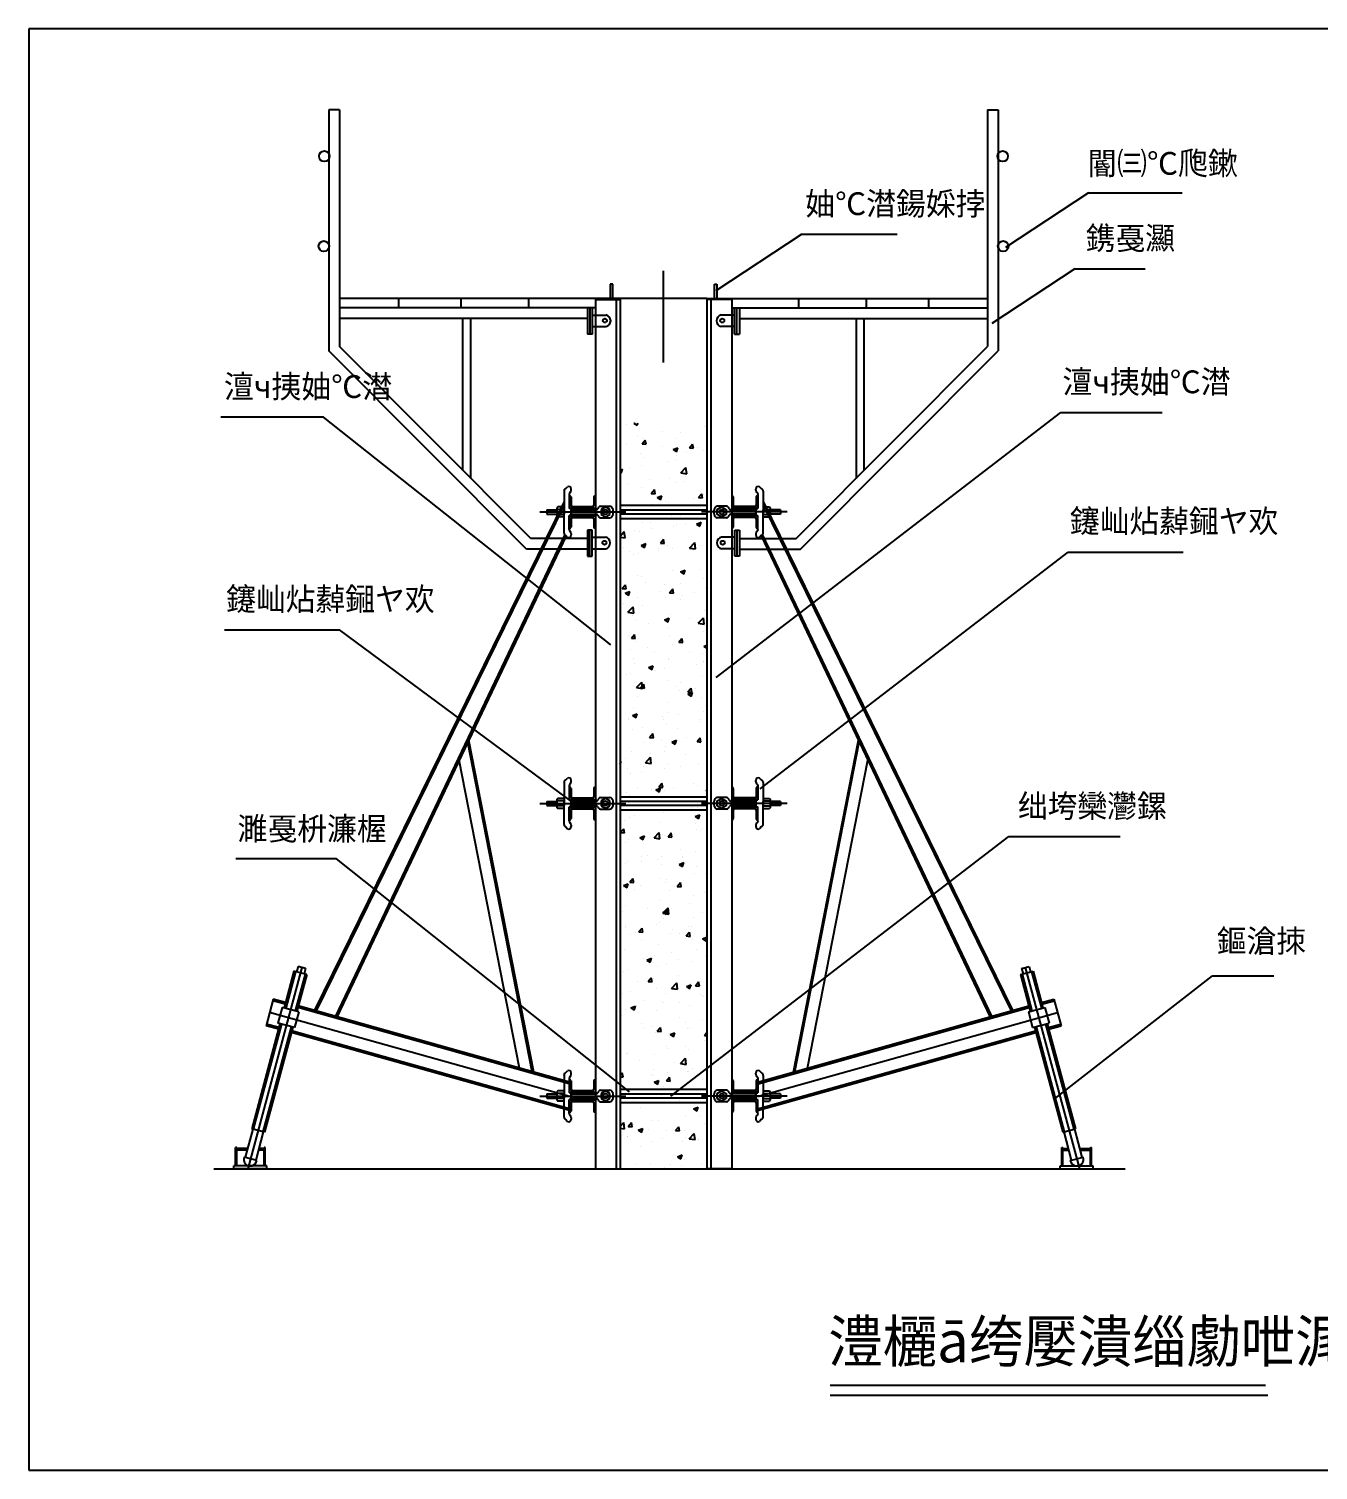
# Model space of a CAD drawing. Header units: metres. Extents: x 0 to 194, y 0 to 136.
# Drawn here: x 0 to 122.1, y 0 to 136.5 of the extents above; entities that cross this region are included whole.
import ezdxf

# ---------------------------------------------------------------- set-up
doc = ezdxf.new("R2010")
doc.units = ezdxf.units.M
doc.layers.add(' ', color=7, linetype='Continuous')

msp = doc.modelspace()

# ---------------------------------------------------------------- linework, layer by layer
at = {"layer": ' '}
for p, q in [((100.36, 120.96), (92.5, 115.78)), ((100.36, 120.96), (104.77, 120.96)), ((104.77, 120.96), (109.24, 120.96)), ((73.21, 117.05), (65.06, 111.68)), ((73.21, 117.05), (77.44, 117.05)), ((77.23, 117.05), (82.24, 117.05)), ((60.12, 104.91), (60.12, 113.58)), ((99.08, 113.78), (91.22, 108.6)), ((99.08, 113.78), (103.49, 113.78)), ((103.49, 113.78), (105.72, 113.78)), ((27.91, 99.73), (18.18, 99.73)), ((55.12, 78.15), (27.91, 99.73)), ((65.1, 75.06), (97.76, 100.18)), ((97.76, 100.18), (101.99, 100.18)), ((101.99, 100.18), (107.33, 100.18)), ((69.26, 64.51), (98.44, 86.95)), ((98.44, 86.95), (109.33, 86.95)), ((18.53, 79.57), (29.41, 79.57)), ((51.76, 63.08), (29.41, 79.57)), ((60.82, 35.41), (92.81, 60.01)), ((92.81, 60), (103.35, 60)), ((29.13, 57.89), (19.6, 57.89)), ((56.9, 35.84), (29.13, 57.89)), ((97.12, 35.15), (112.11, 46.81)), ((112.11, 46.81), (116.36, 46.81)), ((116.36, 46.81), (117.92, 46.81))]:
    msp.add_line(p, q, dxfattribs=at)
for p, q in [((193.05, 136.5), (0, 136.5)), ((0, 136.5), (0, 0)), ((28.43, 128.82), (28.43, 106)), ((29.42, 128.82), (28.43, 128.82)), ((29.42, 128.82), (29.42, 106.41)), ((90.81, 128.82), (90.81, 106.41)), ((90.81, 128.82), (91.8, 128.82)), ((91.8, 128.82), (91.8, 106)), ((55.3, 112.33), (55.06, 112.33)), ((55.06, 112.33), (55.06, 110.96)), ((55.3, 110.96), (55.3, 112.33)), ((64.94, 110.96), (64.94, 112.33)), ((64.94, 112.33), (65.17, 112.33)), ((65.17, 112.33), (65.17, 110.96)), ((56, 110.96), (29.42, 110.96)), ((35.02, 110.96), (35.02, 110.07)), ((40.92, 110.96), (40.92, 110.07)), ((47.34, 110.96), (47.34, 110.07)), ((53.67, 110.86), (53.67, 28.55)), ((53.67, 110.86), (56, 110.86)), ((55.63, 110.86), (55.63, 28.55)), ((64.23, 110.96), (56, 110.96)), ((56, 110.86), (56, 28.55)), ((64.23, 110.96), (90.81, 110.96)), ((64.23, 110.86), (64.23, 28.55)), ((66.57, 110.86), (64.23, 110.86)), ((64.6, 110.86), (64.6, 28.55)), ((66.57, 110.86), (66.57, 28.55)), ((72.89, 110.96), (72.89, 110.07)), ((79.31, 110.96), (79.31, 110.07)), ((85.21, 110.96), (85.21, 110.07)), ((53.67, 110.07), (29.42, 110.07)), ((52.93, 110.07), (52.93, 107.59)), ((53.4, 110.07), (52.93, 110.07)), ((53.18, 107.59), (53.18, 110.07)), ((53.4, 107.59), (53.4, 110.07)), ((53.4, 109.39), (54.66, 109.39)), ((66.84, 109.39), (65.58, 109.39)), ((66.57, 110.07), (90.81, 110.07)), ((66.84, 110.07), (67.3, 110.07)), ((66.84, 107.59), (66.84, 110.07)), ((67.05, 107.59), (67.05, 110.07)), ((67.3, 110.07), (67.3, 107.59)), ((52.93, 109.08), (29.42, 109.08)), ((41.12, 94.67), (41.12, 109.08)), ((41.86, 93.93), (41.86, 109.08)), ((53.4, 108.3), (54.66, 108.3)), ((66.84, 108.3), (65.58, 108.3)), ((67.3, 109.08), (90.81, 109.08)), ((78.38, 93.93), (78.38, 109.08)), ((79.12, 94.67), (79.12, 109.08)), ((53.4, 107.59), (52.93, 107.59)), ((66.84, 107.59), (67.3, 107.59)), ((47.13, 87.23), (28.43, 106)), ((47.54, 88.22), (29.42, 106.41)), ((72.69, 88.22), (90.81, 106.41)), ((73.1, 87.23), (91.8, 106)), ((56.63, 99.06), (56.63, 99.06)), ((57.31, 99.16), (57.34, 99.17)), ((57.31, 99.16), (57.62, 98.95)), ((57.62, 98.95), (57.7, 99.17)), ((60, 98.34), (60, 98.34)), ((61.77, 98.31), (61.77, 98.31)), ((63.95, 98.86), (63.95, 98.86)), ((56.07, 97.82), (56.07, 97.82)), ((56.65, 97.1), (56.65, 97.1)), ((57.64, 98.03), (57.64, 98.03)), ((58.08, 97.2), (58.38, 97.56)), ((58.08, 97.2), (58.46, 97.17)), ((58.13, 97.68), (58.13, 97.68)), ((58.14, 97.19), (58.14, 97.19)), ((58.46, 97.17), (58.38, 97.56)), ((59.98, 96.96), (59.98, 96.96)), ((61.39, 97.66), (61.39, 97.66)), ((62.57, 96.81), (62.87, 97.17)), ((62.94, 96.78), (62.87, 97.17)), ((57.96, 96.26), (57.96, 96.26)), ((58.36, 95.88), (58.36, 95.88)), ((61.04, 96.65), (61.48, 96.81)), ((61.04, 96.65), (61.35, 96.44)), ((61.3, 96.12), (61.3, 96.12)), ((61.31, 95.58), (61.31, 95.58)), ((61.35, 96.44), (61.48, 96.81)), ((62.31, 96.4), (62.31, 96.4)), ((62.57, 96.81), (62.94, 96.78)), ((63.32, 96.82), (63.32, 96.82)), ((63.87, 96.6), (63.87, 96.6)), ((64.16, 96.12), (64.16, 96.12)), ((56, 94.71), (56.23, 94.8)), ((56, 94.49), (56.1, 94.42)), ((56.1, 94.42), (56.23, 94.8)), ((56.87, 94.87), (56.87, 94.87)), ((58.06, 95.11), (58.06, 95.11)), ((60.51, 95.5), (60.51, 95.5)), ((61.75, 94.46), (62.24, 94.96)), ((61.75, 94.46), (62.31, 94.37)), ((62.31, 94.37), (62.24, 94.96)), ((50.83, 92.93), (51.03, 93.14)), ((51.38, 92.8), (51.38, 92.91)), ((56.71, 93.41), (56.71, 93.41)), ((57.99, 93.03), (57.99, 93.03)), ((58.74, 93.78), (58.74, 93.78)), ((58.95, 92.5), (59.25, 92.86)), ((59.32, 92.47), (59.25, 92.86)), ((60.66, 93.93), (60.66, 93.93)), ((61.23, 93.5), (61.23, 93.5)), ((62.07, 93.64), (62.07, 93.64)), ((62.23, 94.14), (62.23, 94.14)), ((68.85, 92.8), (68.85, 92.91)), ((69.4, 92.93), (69.2, 93.14)), ((50.69, 91.73), (27.05, 43.55)), ((50.69, 92.71), (50.69, 90.55)), ((51.17, 92.4), (51.17, 91.07)), ((51.21, 92.29), (51.23, 92.29)), ((51.21, 92.29), (51.21, 91.11)), ((51.36, 92.17), (51.36, 91.39)), ((53.52, 92.17), (53.52, 91.39)), ((53.64, 92.29), (53.67, 92.29)), ((58.95, 92.5), (59.32, 92.47)), ((59.02, 91.47), (59.02, 91.47)), ((59.52, 92.11), (59.96, 92.28)), ((59.52, 92.11), (59.83, 91.9)), ((59.83, 91.9), (59.96, 92.28)), ((60.26, 91.77), (60.26, 91.77)), ((60.58, 91.67), (60.58, 91.67)), ((62.95, 91.98), (62.95, 91.98)), ((63.43, 92.11), (63.73, 92.47)), ((63.43, 92.11), (63.81, 92.08)), ((63.81, 92.08), (63.73, 92.47)), ((63.9, 92.39), (63.9, 92.39)), ((66.59, 92.29), (66.57, 92.29)), ((66.72, 92.17), (66.72, 91.39)), ((68.88, 92.17), (68.88, 91.39)), ((69.03, 92.29), (69, 92.29)), ((69.03, 92.29), (69.03, 91.11)), ((69.06, 92.4), (69.06, 91.07)), ((69.55, 92.71), (69.55, 90.55)), ((69.55, 91.73), (93.18, 43.55)), ((50.69, 91.39), (27.21, 43.51)), ((48.39, 90.75), (56.53, 90.75)), ((49.05, 90.94), (49.05, 90.55)), ((49.05, 90.94), (50.01, 90.94)), ((49.05, 90.55), (50.01, 90.55)), ((50.1, 91.22), (50.02, 91.15)), ((50.02, 91.15), (50.02, 90.34)), ((50.69, 90.98), (50.02, 90.98)), ((50.69, 90.51), (50.02, 90.51)), ((50.02, 90.34), (50.1, 90.27)), ((50.61, 91.22), (50.1, 91.22)), ((50.61, 90.27), (50.1, 90.27)), ((50.61, 91.22), (50.69, 91.15)), ((50.69, 90.34), (50.61, 90.27)), ((50.69, 88.78), (50.69, 90.94)), ((51.38, 91.07), (51.17, 91.07)), ((51.38, 90.42), (51.17, 90.42)), ((51.17, 89.09), (51.17, 90.42)), ((51.17, 89.09), (51.17, 90.13)), ((51.21, 91.11), (53.67, 91.11)), ((51.21, 90.38), (53.67, 90.38)), ((51.21, 90.38), (51.21, 89.2)), ((51.36, 90.11), (51.36, 89.32)), ((51.37, 90.94), (53.68, 90.94)), ((51.37, 90.55), (53.68, 90.55)), ((51.38, 91.07), (51.38, 90.42)), ((51.38, 90.53), (51.38, 90.94)), ((51.48, 91.26), (53.4, 91.26)), ((51.48, 90.23), (53.4, 90.23)), ((53.52, 90.11), (53.52, 89.32)), ((54.16, 91.29), (55.03, 91.29)), ((54.16, 90.2), (55.03, 90.2)), ((54.61, 91.22), (54.2, 90.98)), ((54.2, 90.98), (54.2, 90.51)), ((54.2, 90.51), (54.61, 90.27)), ((55.02, 90.98), (54.61, 91.22)), ((54.61, 90.27), (55.02, 90.51)), ((55.02, 90.51), (55.02, 90.98)), ((56, 90.95), (64.23, 90.95)), ((56, 90.57), (64.23, 90.57)), ((56.01, 91.38), (64.23, 91.38)), ((56.01, 91.38), (56.01, 90.13)), ((56.01, 91.38), (56.01, 90.13)), ((56.01, 90.13), (64.23, 90.13)), ((56.61, 91.14), (56.61, 91.14)), ((57.52, 90.59), (57.52, 90.59)), ((57.91, 90.95), (57.91, 90.95)), ((60.86, 90.45), (60.86, 90.45)), ((61.16, 91.42), (61.16, 91.42)), ((61.75, 90.4), (61.75, 90.4)), ((71.84, 90.75), (63.7, 90.75)), ((64.19, 90.31), (64.19, 90.31)), ((64.23, 91.38), (64.23, 90.13)), ((66.07, 91.29), (65.21, 91.29)), ((65.21, 90.98), (65.62, 91.22)), ((65.21, 90.51), (65.21, 90.98)), ((65.62, 90.27), (65.21, 90.51)), ((66.07, 90.2), (65.21, 90.2)), ((65.62, 91.22), (66.04, 90.98)), ((66.04, 90.51), (65.62, 90.27)), ((66.04, 90.98), (66.04, 90.51)), ((68.87, 90.94), (66.56, 90.94)), ((68.87, 90.55), (66.56, 90.55)), ((69.03, 91.11), (66.57, 91.11)), ((69.03, 90.38), (66.57, 90.38)), ((66.72, 90.11), (66.72, 89.32)), ((68.76, 91.26), (66.84, 91.26)), ((68.76, 90.23), (66.84, 90.23)), ((68.85, 91.07), (68.85, 90.42)), ((68.85, 91.07), (69.06, 91.07)), ((68.85, 90.53), (68.85, 90.94)), ((68.85, 90.42), (69.06, 90.42)), ((68.88, 90.11), (68.88, 89.32)), ((69.03, 90.38), (69.03, 89.2)), ((69.06, 89.09), (69.06, 90.42)), ((69.06, 89.09), (69.06, 90.13)), ((69.55, 91.39), (93.03, 43.51)), ((69.62, 91.22), (69.55, 91.15)), ((69.55, 90.98), (70.21, 90.98)), ((69.55, 88.78), (69.55, 90.94)), ((69.55, 90.51), (70.21, 90.51)), ((69.55, 90.34), (69.62, 90.27)), ((69.62, 91.22), (70.14, 91.22)), ((69.62, 90.27), (70.14, 90.27)), ((70.14, 91.22), (70.21, 91.15)), ((70.21, 90.34), (70.14, 90.27)), ((70.21, 91.15), (70.21, 90.34)), ((71.18, 90.94), (70.23, 90.94)), ((71.18, 90.55), (70.23, 90.55)), ((71.18, 90.94), (71.18, 90.55)), ((51.21, 89.2), (51.23, 89.2)), ((52.93, 89.03), (52.93, 86.55)), ((53.36, 89.03), (52.93, 89.03)), ((53.14, 86.55), (53.14, 89.03)), ((53.36, 86.55), (53.36, 89.03)), ((53.64, 89.2), (53.67, 89.2)), ((56, 88.46), (56.4, 88.88)), ((56.47, 88.28), (56.4, 88.88)), ((57.37, 89), (57.37, 89)), ((57.83, 88.87), (57.83, 88.87)), ((58.11, 89.77), (58.11, 89.77)), ((58.84, 89.75), (58.84, 89.75)), ((58.94, 89.21), (58.94, 89.21)), ((61.08, 89.34), (61.08, 89.34)), ((61.31, 89.52), (61.31, 89.52)), ((62.18, 89.61), (62.18, 89.61)), ((63.25, 89.6), (63.69, 89.77)), ((63.25, 89.6), (63.56, 89.39)), ((63.56, 89.39), (63.69, 89.77)), ((66.59, 89.2), (66.57, 89.2)), ((66.88, 86.55), (66.88, 89.03)), ((66.88, 89.03), (67.3, 89.03)), ((67.09, 86.55), (67.09, 89.03)), ((67.3, 89.03), (67.3, 86.55)), ((69.03, 89.2), (69, 89.2)), ((50.77, 88.6), (29.03, 42.94)), ((50.88, 88.5), (29.18, 42.89)), ((52.93, 88.22), (47.54, 88.22)), ((50.83, 88.56), (51.03, 88.34)), ((51.38, 88.69), (51.38, 88.57)), ((51.38, 88.69), (51.38, 88.57)), ((53.36, 88.35), (54.62, 88.35)), ((56, 88.35), (56.47, 88.28)), ((56.28, 87.41), (56.28, 87.41)), ((58, 87.58), (58.44, 87.75)), ((58, 87.58), (58.31, 87.37)), ((58.31, 87.37), (58.44, 87.75)), ((59.82, 87.8), (60.12, 88.16)), ((59.82, 87.8), (60.19, 87.77)), ((60.19, 87.77), (60.12, 88.16)), ((60.49, 87.58), (60.49, 87.58)), ((62.58, 87.33), (63.07, 87.84)), ((63.14, 87.25), (63.07, 87.84)), ((63.61, 87.57), (63.61, 87.57)), ((64.14, 88.21), (64.14, 88.21)), ((64.21, 87.7), (64.21, 87.7)), ((66.88, 88.35), (65.62, 88.35)), ((67.3, 88.22), (72.69, 88.22)), ((68.85, 88.69), (68.85, 88.57)), ((69.4, 88.56), (69.2, 88.34)), ((69.35, 88.5), (91.05, 42.89)), ((69.47, 88.6), (91.2, 42.94)), ((52.93, 87.23), (47.13, 87.23)), ((52.93, 86.55), (53.36, 86.55)), ((53.36, 87.26), (54.62, 87.26)), ((56.85, 86.96), (56.85, 86.96)), ((57.29, 86.74), (57.29, 86.74)), ((57.76, 86.79), (57.76, 86.79)), ((59.61, 87.27), (59.61, 87.27)), ((59.66, 87.05), (59.66, 87.05)), ((61.01, 87.26), (61.01, 87.26)), ((62.58, 87.33), (63.14, 87.25)), ((62.95, 87.13), (62.95, 87.13)), ((66.88, 87.26), (65.62, 87.26)), ((67.3, 86.55), (66.88, 86.55)), ((67.3, 87.23), (73.1, 87.23)), ((57.68, 84.71), (57.68, 84.71)), ((60.93, 85.18), (60.93, 85.18)), ((61.73, 85.07), (62.17, 85.23)), ((61.73, 85.07), (62.04, 84.86)), ((61.96, 85.11), (61.96, 85.11)), ((62.04, 84.86), (62.17, 85.23)), ((63.53, 85.31), (63.53, 85.31)), ((64.14, 85.62), (64.14, 85.62)), ((56.2, 83.49), (56.5, 83.85)), ((56.2, 83.49), (56.57, 83.46)), ((56.38, 83.38), (56.38, 83.38)), ((56.57, 83.46), (56.5, 83.85)), ((58.02, 84.59), (58.02, 84.59)), ((58.4, 84.08), (58.4, 84.08)), ((60.24, 83.85), (60.24, 83.85)), ((60.68, 83.1), (60.99, 83.46)), ((61.06, 83.07), (60.99, 83.46)), ((61.73, 83.94), (61.73, 83.94)), ((63.88, 84.48), (63.88, 84.48)), ((64.06, 83.54), (64.06, 83.54)), ((56.37, 82.12), (56.37, 82.12)), ((56.48, 83.05), (56.92, 83.22)), ((56.48, 83.05), (56.79, 82.84)), ((56.59, 83.23), (56.59, 83.23)), ((56.79, 82.84), (56.92, 83.22)), ((57.61, 82.63), (57.61, 82.63)), ((59.71, 83.24), (59.71, 83.24)), ((60.32, 82.64), (60.32, 82.64)), ((60.68, 83.1), (61.06, 83.07)), ((60.85, 83.1), (60.85, 83.1)), ((61.73, 82.48), (61.73, 82.48)), ((61.88, 82.85), (61.88, 82.85)), ((63.05, 83.1), (63.05, 83.1)), ((56.74, 81.25), (57.23, 81.75)), ((56.74, 81.25), (57.3, 81.16)), ((57.15, 80.9), (57.15, 80.9)), ((57.3, 81.16), (57.23, 81.75)), ((57.53, 80.55), (57.53, 80.55)), ((58.09, 81.86), (58.09, 81.86)), ((60.21, 80.53), (60.65, 80.7)), ((60.49, 80.76), (60.49, 80.76)), ((60.52, 80.32), (60.65, 80.7)), ((60.78, 81.02), (60.78, 81.02)), ((62.61, 80.69), (62.61, 80.69)), ((63.41, 80.21), (63.9, 80.72)), ((63.83, 80.62), (63.83, 80.62)), ((63.97, 80.13), (63.9, 80.72)), ((63.99, 81.46), (63.99, 81.46)), ((58.68, 80.18), (58.68, 80.18)), ((60.21, 80.53), (60.52, 80.32)), ((60.24, 80.38), (60.24, 80.38)), ((60.48, 79.67), (60.48, 79.67)), ((63.41, 80.21), (63.97, 80.13)), ((63.91, 79.38), (63.91, 79.38)), ((64.12, 80.29), (64.12, 80.29)), ((56.83, 79.04), (56.83, 79.04)), ((57.07, 78.79), (57.37, 79.15)), ((57.07, 78.79), (57.44, 78.76)), ((57.44, 78.76), (57.37, 79.15)), ((57.45, 78.47), (57.45, 78.47)), ((58.6, 77.92), (58.6, 77.92)), ((60.7, 78.94), (60.7, 78.94)), ((60.96, 78.23), (60.96, 78.23)), ((61.55, 78.4), (61.85, 78.76)), ((61.55, 78.4), (61.93, 78.37)), ((61.93, 78.37), (61.85, 78.76)), ((63.94, 78.02), (64.23, 78.13)), ((63.94, 78.02), (64.23, 77.82)), ((57.03, 77.71), (57.03, 77.71)), ((57.25, 76.87), (57.25, 76.87)), ((59.27, 77.57), (59.27, 77.57)), ((60.59, 76.73), (60.59, 76.73)), ((60.63, 76.86), (60.63, 76.86)), ((62.61, 77.42), (62.61, 77.42)), ((63.83, 77.3), (63.83, 77.3)), ((63.86, 76.56), (63.86, 76.56)), ((63.93, 76.59), (63.93, 76.59)), ((56.57, 75.31), (56.57, 75.31)), ((56.95, 75.45), (56.95, 75.45)), ((57.38, 76.39), (57.38, 76.39)), ((58.69, 76), (59.13, 76.17)), ((58.69, 76), (59, 75.79)), ((59, 75.79), (59.13, 76.17)), ((59.32, 75.76), (59.32, 75.76)), ((60.22, 75.94), (60.22, 75.94)), ((63.27, 76.28), (63.27, 76.28)), ((63.76, 75.22), (63.76, 75.22)), ((57.3, 74.31), (57.3, 74.31)), ((57.57, 74.12), (58.05, 74.63)), ((57.57, 74.12), (58.12, 74.04)), ((57.94, 74.09), (58.24, 74.45)), ((57.94, 74.09), (58.31, 74.06)), ((58.03, 74.39), (58.03, 74.39)), ((58.12, 74.04), (58.05, 74.63)), ((58.07, 73.94), (58.07, 73.94)), ((58.31, 74.06), (58.24, 74.45)), ((60.55, 74.78), (60.55, 74.78)), ((61.37, 74.25), (61.37, 74.25)), ((61.62, 73.82), (61.62, 73.82)), ((61.72, 74.57), (61.72, 74.57)), ((62.42, 73.7), (62.72, 74.06)), ((62.79, 73.67), (62.72, 74.06)), ((63.19, 74.03), (63.19, 74.03)), ((57.67, 73.3), (57.67, 73.3)), ((60.47, 72.7), (60.47, 72.7)), ((62.42, 73.7), (62.79, 73.67)), ((62.42, 73.48), (62.86, 73.65)), ((62.42, 73.48), (62.73, 73.28)), ((62.73, 73.28), (62.86, 73.65)), ((63.68, 73.14), (63.68, 73.14)), ((64.1, 72.38), (64.1, 72.38)), ((56.81, 71.2), (56.81, 71.2)), ((56.81, 71.13), (56.81, 71.13)), ((57.17, 71.47), (57.61, 71.64)), ((57.17, 71.47), (57.48, 71.26)), ((57.23, 72.23), (57.23, 72.23)), ((57.48, 71.26), (57.61, 71.64)), ((59.98, 71.35), (59.98, 71.35)), ((60.15, 71.05), (60.15, 71.05)), ((60.46, 71.75), (60.46, 71.75)), ((61.54, 71.56), (61.54, 71.56)), ((63.61, 71.05), (63.61, 71.05)), ((63.91, 71.87), (63.91, 71.87)), ((56.03, 70.83), (56.03, 70.83)), ((57.15, 70.15), (57.15, 70.15)), ((58.13, 70.36), (58.13, 70.36)), ((58.8, 69.39), (59.1, 69.75)), ((59.18, 69.36), (59.1, 69.75)), ((60.4, 70.61), (60.4, 70.61)), ((61.47, 70.21), (61.47, 70.21)), ((63.49, 70.91), (63.49, 70.91)), ((47.68, 37.73), (41.58, 68.95)), ((47.82, 37.69), (41.67, 69.14)), ((58.33, 68.89), (58.33, 68.89)), ((58.8, 69.39), (59.18, 69.36)), ((59.9, 69.1), (59.9, 69.1)), ((60.32, 68.53), (60.32, 68.53)), ((60.9, 68.95), (61.34, 69.12)), ((60.9, 68.95), (61.21, 68.74)), ((61.21, 68.74), (61.34, 69.12)), ((62.27, 69.41), (62.27, 69.41)), ((63.29, 69), (63.59, 69.36)), ((63.29, 69), (63.66, 68.96)), ((63.53, 68.97), (63.53, 68.97)), ((63.66, 68.97), (63.59, 69.36)), ((63.84, 68.65), (63.84, 68.65)), ((72.42, 37.69), (78.57, 69.14)), ((72.56, 37.73), (78.65, 68.95)), ((46.47, 38.07), (40.77, 67.24)), ((56, 66.85), (56.09, 67.11)), ((56, 67.07), (56.09, 67.1)), ((56.55, 67.4), (56.55, 67.4)), ((57.07, 68.07), (57.07, 68.07)), ((58.4, 67), (58.88, 67.51)), ((58.4, 67), (58.95, 66.91)), ((58.95, 66.91), (58.88, 67.51)), ((58.91, 67.88), (58.91, 67.88)), ((60.2, 68.02), (60.2, 68.02)), ((60.62, 66.94), (60.62, 66.94)), ((62.24, 67.74), (62.24, 67.74)), ((63.45, 66.89), (63.45, 66.89)), ((73.76, 38.07), (79.47, 67.24)), ((50.83, 65.33), (51.03, 65.54)), ((56.69, 66.42), (56.69, 66.42)), ((57, 65.99), (57, 65.99)), ((58.05, 66.03), (58.05, 66.03)), ((58.25, 66.63), (58.25, 66.63)), ((60.25, 66.45), (60.25, 66.45)), ((61.7, 66.65), (61.7, 66.65)), ((69.4, 65.33), (69.2, 65.54)), ((50.69, 65.11), (50.69, 62.95)), ((51.17, 64.8), (51.17, 63.47)), ((51.21, 64.69), (51.21, 63.51)), ((51.21, 64.69), (51.23, 64.69)), ((51.36, 64.57), (51.36, 63.78)), ((51.38, 65.2), (51.38, 65.31)), ((53.52, 64.57), (53.52, 63.78)), ((53.64, 64.69), (53.67, 64.69)), ((56.61, 64.16), (56.61, 64.16)), ((57.69, 64.68), (57.69, 64.68)), ((58.98, 64.48), (58.98, 64.48)), ((59.38, 64.42), (59.82, 64.59)), ((59.38, 64.42), (59.69, 64.21)), ((59.67, 64.69), (59.97, 65.05)), ((59.67, 64.69), (60.04, 64.66)), ((59.69, 64.21), (59.82, 64.59)), ((60.04, 64.66), (59.97, 65.05)), ((60.17, 64.37), (60.17, 64.37)), ((61.02, 64.54), (61.02, 64.54)), ((62.92, 65), (62.92, 65)), ((63.38, 64.81), (63.38, 64.81)), ((64.08, 64.47), (64.08, 64.47)), ((64.15, 64.3), (64.23, 64.39)), ((64.15, 64.3), (64.23, 64.29)), ((66.59, 64.69), (66.57, 64.69)), ((66.72, 64.57), (66.72, 63.78)), ((68.85, 65.2), (68.85, 65.31)), ((68.88, 64.57), (68.88, 63.78)), ((69.03, 64.69), (69, 64.69)), ((69.03, 64.69), (69.03, 63.51)), ((69.06, 64.8), (69.06, 63.47)), ((69.55, 65.11), (69.55, 62.95)), ((48.39, 63.15), (56.53, 63.15)), ((49.05, 63.34), (49.05, 62.95)), ((49.05, 63.34), (50.01, 63.34)), ((49.05, 62.95), (50.01, 62.95)), ((50.1, 63.62), (50.02, 63.55)), ((50.02, 63.55), (50.02, 62.74)), ((50.69, 63.38), (50.02, 63.38)), ((50.69, 62.91), (50.02, 62.91)), ((50.61, 63.62), (50.1, 63.62)), ((50.61, 63.62), (50.69, 63.55)), ((50.69, 61.18), (50.69, 63.34)), ((51.38, 63.47), (51.17, 63.47)), ((51.38, 62.82), (51.17, 62.82)), ((51.17, 61.49), (51.17, 62.82)), ((51.21, 63.51), (53.67, 63.51)), ((51.37, 63.34), (53.68, 63.34)), ((51.37, 62.95), (53.68, 62.95)), ((51.38, 63.47), (51.38, 62.82)), ((51.38, 62.93), (51.38, 63.34)), ((51.48, 63.66), (53.4, 63.66)), ((54.16, 63.69), (55.03, 63.69)), ((54.61, 63.62), (54.2, 63.38)), ((54.2, 63.38), (54.2, 62.91)), ((54.2, 62.91), (54.61, 62.67)), ((55.02, 63.38), (54.61, 63.62)), ((54.61, 62.67), (55.02, 62.91)), ((55.02, 62.91), (55.02, 63.38)), ((56, 63.35), (64.23, 63.35)), ((56, 62.97), (64.23, 62.97)), ((56.01, 63.78), (56.01, 62.53)), ((56.01, 63.78), (64.23, 63.78)), ((56.79, 63.21), (56.79, 63.21)), ((56.92, 63.9), (56.92, 63.9)), ((59.01, 63.84), (59.01, 63.84)), ((60.44, 63.84), (60.44, 63.84)), ((62.34, 63.7), (62.34, 63.7)), ((71.84, 63.15), (63.7, 63.15)), ((66.07, 63.69), (65.21, 63.69)), ((65.21, 63.38), (65.62, 63.62)), ((65.21, 62.91), (65.21, 63.38)), ((65.62, 62.67), (65.21, 62.91)), ((65.62, 63.62), (66.04, 63.38)), ((66.04, 62.91), (65.62, 62.67)), ((66.04, 63.38), (66.04, 62.91)), ((68.87, 63.34), (66.56, 63.34)), ((68.87, 62.95), (66.56, 62.95)), ((69.03, 63.51), (66.57, 63.51)), ((68.76, 63.66), (66.84, 63.66)), ((68.85, 63.47), (68.85, 62.82)), ((68.85, 63.47), (69.06, 63.47)), ((68.85, 62.93), (68.85, 63.34)), ((68.85, 62.82), (69.06, 62.82)), ((69.06, 61.49), (69.06, 62.82)), ((69.62, 63.62), (69.55, 63.55)), ((69.55, 63.38), (70.21, 63.38)), ((69.55, 61.18), (69.55, 63.34)), ((69.55, 62.91), (70.21, 62.91)), ((69.62, 63.62), (70.14, 63.62)), ((70.14, 63.62), (70.21, 63.55)), ((70.21, 63.55), (70.21, 62.74)), ((71.18, 63.34), (70.23, 63.34)), ((71.18, 62.95), (70.23, 62.95)), ((71.18, 63.34), (71.18, 62.95)), ((50.02, 62.74), (50.1, 62.67)), ((50.61, 62.67), (50.1, 62.67)), ((50.69, 62.74), (50.61, 62.67)), ((51.17, 61.49), (51.17, 62.53)), ((51.21, 62.78), (53.67, 62.78)), ((51.21, 62.78), (51.21, 61.6)), ((51.21, 61.6), (51.23, 61.6)), ((51.36, 62.51), (51.36, 61.72)), ((51.48, 62.63), (53.4, 62.63)), ((53.52, 62.51), (53.52, 61.72)), ((53.64, 61.6), (53.67, 61.6)), ((54.16, 62.6), (55.03, 62.6)), ((56.01, 62.53), (64.23, 62.53)), ((56.44, 61.51), (56.44, 61.51)), ((56.85, 61.82), (56.85, 61.82)), ((57.33, 62.01), (57.33, 62.01)), ((60.09, 62.29), (60.09, 62.29)), ((61.28, 62.53), (61.28, 62.53)), ((62.84, 62.74), (62.84, 62.74)), ((63.11, 61.9), (63.55, 62.07)), ((63.11, 61.9), (63.42, 61.69)), ((63.3, 62.73), (63.3, 62.73)), ((63.42, 61.69), (63.55, 62.07)), ((66.07, 62.6), (65.21, 62.6)), ((69.03, 62.78), (66.57, 62.78)), ((66.59, 61.6), (66.57, 61.6)), ((66.72, 62.51), (66.72, 61.72)), ((68.76, 62.63), (66.84, 62.63)), ((68.88, 62.51), (68.88, 61.72)), ((69.03, 61.6), (69, 61.6)), ((69.03, 62.78), (69.03, 61.6)), ((69.06, 61.49), (69.06, 62.53)), ((69.55, 62.74), (69.62, 62.67)), ((69.62, 62.67), (70.14, 62.67)), ((70.21, 62.74), (70.14, 62.67)), ((50.83, 60.96), (51.03, 60.74)), ((51.38, 61.09), (51.38, 60.97)), ((56.05, 60.38), (56.36, 60.74)), ((56.05, 60.38), (56.43, 60.35)), ((56.43, 60.35), (56.36, 60.74)), ((57.86, 59.89), (58.3, 60.06)), ((58.17, 59.68), (58.3, 60.06)), ((59.23, 59.88), (59.71, 60.38)), ((59.64, 60.07), (59.64, 60.07)), ((59.78, 59.79), (59.71, 60.39)), ((59.78, 61.37), (59.78, 61.37)), ((60.02, 60.21), (60.02, 60.21)), ((60.18, 60.11), (60.18, 60.11)), ((60.54, 59.99), (60.84, 60.35)), ((60.91, 59.95), (60.84, 60.35)), ((61.2, 60.27), (61.2, 60.27)), ((63.12, 61.22), (63.12, 61.22)), ((63.23, 60.65), (63.23, 60.65)), ((63.57, 60.58), (63.57, 60.58)), ((63.83, 60.74), (63.83, 60.74)), ((68.85, 61.09), (68.85, 60.97)), ((69.4, 60.96), (69.2, 60.74)), ((56.54, 59.48), (56.54, 59.48)), ((56.77, 59.74), (56.77, 59.74)), ((57.86, 59.89), (58.17, 59.68)), ((59.23, 59.88), (59.78, 59.79)), ((60.54, 59.99), (60.91, 59.95)), ((61.68, 58.74), (61.68, 58.74)), ((56.55, 57.47), (56.55, 57.47)), ((56.69, 57.66), (56.69, 57.66)), ((57.99, 57.6), (57.99, 57.6)), ((58.03, 58.11), (58.03, 58.11)), ((58.56, 58.17), (58.56, 58.17)), ((59.56, 57.81), (59.56, 57.81)), ((59.88, 57.33), (59.88, 57.33)), ((59.94, 58.13), (59.94, 58.13)), ((61.59, 57.37), (62.03, 57.54)), ((61.59, 57.37), (61.9, 57.16)), ((61.9, 58.03), (61.9, 58.03)), ((61.9, 57.16), (62.03, 57.54)), ((61.92, 58.12), (61.92, 58.12)), ((63.15, 58.57), (63.15, 58.57)), ((56.92, 55.68), (57.22, 56.04)), ((57.3, 55.65), (57.22, 56.04)), ((59.87, 56.05), (59.87, 56.05)), ((63.07, 56.49), (63.07, 56.49)), ((63.22, 57.19), (63.22, 57.19)), ((64.07, 56.55), (64.07, 56.55)), ((64.23, 56.17), (64.23, 56.17)), ((56.34, 55.36), (56.77, 55.52)), ((56.34, 55.36), (56.65, 55.15)), ((56.35, 55.14), (56.35, 55.14)), ((56.62, 55.58), (56.62, 55.58)), ((56.65, 55.15), (56.77, 55.52)), ((56.78, 55.3), (56.78, 55.3)), ((56.92, 55.68), (57.3, 55.65)), ((57.32, 55), (57.32, 55)), ((57.91, 55.34), (57.91, 55.34)), ((60.28, 55.65), (60.28, 55.65)), ((60.42, 55.93), (60.42, 55.93)), ((60.66, 54.85), (60.66, 54.85)), ((61.4, 55.29), (61.71, 55.65)), ((61.4, 55.29), (61.78, 55.25)), ((61.78, 55.25), (61.71, 55.65)), ((63.99, 54.71), (63.99, 54.71)), ((56.54, 53.5), (56.54, 53.5)), ((59.79, 53.97), (59.79, 53.97)), ((60.05, 52.75), (60.54, 53.26)), ((60.61, 52.67), (60.54, 53.26)), ((62.58, 53.71), (62.58, 53.71)), ((63, 54.41), (63, 54.41)), ((64.15, 53.91), (64.15, 53.91)), ((56.27, 52.88), (56.27, 52.88)), ((58.64, 53.19), (58.64, 53.19)), ((59.71, 51.89), (59.71, 51.89)), ((60.05, 52.75), (60.61, 52.67)), ((60.07, 52.84), (60.51, 53.01)), ((60.07, 52.84), (60.38, 52.63)), ((60.16, 52.2), (60.16, 52.2)), ((60.38, 52.63), (60.51, 53.01)), ((62.92, 52.33), (62.92, 52.33)), ((63.81, 52.82), (63.81, 52.82)), ((56.1, 51.8), (56.1, 51.8)), ((56.47, 51.42), (56.47, 51.42)), ((56.52, 51.57), (56.52, 51.57)), ((56.99, 50.72), (56.99, 50.72)), ((57.42, 50.96), (57.42, 50.96)), ((57.79, 50.98), (58.09, 51.34)), ((57.79, 50.98), (58.16, 50.94)), ((58.16, 50.94), (58.09, 51.34)), ((59.44, 51.66), (59.44, 51.66)), ((60.76, 50.82), (60.76, 50.82)), ((60.94, 51.24), (60.94, 51.24)), ((61.66, 50.82), (61.66, 50.82)), ((62.27, 50.59), (62.57, 50.94)), ((62.27, 50.59), (62.65, 50.55)), ((62.5, 51.45), (62.5, 51.45)), ((62.65, 50.55), (62.57, 50.94)), ((62.78, 51.52), (62.78, 51.52)), ((64.09, 50.68), (64.09, 50.68)), ((56.39, 49.34), (56.39, 49.34)), ((58.02, 50.2), (58.02, 50.2)), ((59.64, 49.81), (59.64, 49.81)), ((62.85, 50.25), (62.85, 50.25)), ((63.23, 49.3), (63.23, 49.3)), ((63.8, 50.32), (64.23, 50.49)), ((63.8, 50.32), (64.11, 50.11)), ((64.11, 50.11), (64.23, 50.49)), ((58.2, 48.48), (58.2, 48.48)), ((58.55, 48.31), (58.98, 48.48)), ((58.55, 48.31), (58.86, 48.1)), ((58.86, 48.1), (58.98, 48.48)), ((59.29, 48.78), (59.29, 48.78)), ((60.4, 48.01), (60.4, 48.01)), ((60.86, 48.98), (60.86, 48.98)), ((61.53, 48.34), (61.53, 48.34)), ((62.77, 48.17), (62.77, 48.17)), ((64.05, 48.64), (64.05, 48.64)), ((25.85, 47.59), (20.74, 28.55)), ((25.11, 47.25), (24.18, 43.78)), ((25.26, 47.21), (24.34, 43.74)), ((26.32, 46.93), (25.11, 47.25)), ((26.17, 46.97), (25.24, 43.5)), ((25.5, 47.69), (25.36, 47.18)), ((26.32, 46.93), (25.39, 43.46)), ((26.2, 47.5), (25.5, 47.69)), ((26.2, 47.5), (26.07, 47)), ((56.31, 47.26), (56.31, 47.26)), ((56.76, 47.39), (56.76, 47.39)), ((58.66, 46.28), (58.96, 46.64)), ((59.03, 46.24), (58.96, 46.64)), ((59.21, 46.52), (59.21, 46.52)), ((59.56, 47.73), (59.56, 47.73)), ((61.58, 46.83), (61.58, 46.83)), ((93.92, 46.93), (95.12, 47.25)), ((93.92, 46.93), (94.84, 43.46)), ((94.03, 47.5), (94.74, 47.69)), ((94.03, 47.5), (94.17, 47)), ((94.07, 46.97), (95, 43.5)), ((94.38, 47.59), (99.5, 28.55)), ((94.74, 47.69), (94.87, 47.18)), ((94.97, 47.21), (95.9, 43.74)), ((95.12, 47.25), (96.05, 43.78)), ((56.24, 45.18), (56.24, 45.18)), ((56.98, 45.29), (56.98, 45.29)), ((57.65, 46.31), (57.65, 46.31)), ((58.66, 46.28), (59.03, 46.24)), ((59.49, 45.65), (59.49, 45.65)), ((60.32, 45.15), (60.32, 45.15)), ((60.88, 45.63), (61.37, 46.14)), ((60.88, 45.63), (61.44, 45.55)), ((61.44, 45.55), (61.37, 46.14)), ((62.28, 45.79), (62.72, 45.96)), ((62.28, 45.79), (62.59, 45.58)), ((62.59, 45.58), (62.72, 45.96)), ((62.69, 46.09), (62.69, 46.09)), ((63.14, 45.88), (63.44, 46.24)), ((63.14, 45.88), (63.51, 45.85)), ((63.51, 45.85), (63.44, 46.24)), ((23.14, 44.6), (22.47, 42.09)), ((24.28, 44.14), (23.1, 44.45)), ((24.32, 44.29), (23.14, 44.6)), ((24.01, 43.83), (23.6, 42.33)), ((25.57, 43.41), (24.01, 43.83)), ((51.17, 36.59), (25.48, 43.81)), ((51.21, 36.74), (25.52, 43.96)), ((56.01, 43.85), (56.01, 43.85)), ((57.03, 43.78), (57.46, 43.94)), ((57.03, 43.78), (57.34, 43.57)), ((57.34, 43.57), (57.46, 43.94)), ((57.57, 44.05), (57.57, 44.05)), ((58.3, 44.45), (58.3, 44.45)), ((59.94, 44.37), (59.94, 44.37)), ((60.14, 44.28), (60.14, 44.28)), ((61.63, 44.31), (61.63, 44.31)), ((62.62, 44.01), (62.62, 44.01)), ((63.65, 45.01), (63.65, 45.01)), ((63.79, 44.91), (63.79, 44.91)), ((63.88, 44.89), (63.88, 44.89)), ((69.03, 36.74), (94.71, 43.96)), ((69.07, 36.59), (94.75, 43.81)), ((94.67, 43.41), (96.23, 43.83)), ((95.92, 44.29), (97.09, 44.6)), ((95.96, 44.14), (97.13, 44.45)), ((96.23, 43.83), (96.63, 42.33)), ((97.09, 44.6), (97.77, 42.09)), ((51.21, 35.4), (22.8, 43.35)), ((25.16, 41.91), (23.6, 42.33)), ((25.57, 43.41), (25.16, 41.91)), ((56.16, 43.1), (56.16, 43.1)), ((56.5, 43.66), (56.5, 43.66)), ((59.41, 43.57), (59.41, 43.57)), ((61.64, 42.91), (61.64, 42.91)), ((62.24, 42.42), (62.24, 42.42)), ((63.8, 42.63), (63.8, 42.63)), ((69.03, 35.4), (97.43, 43.35)), ((94.67, 43.41), (95.07, 41.91)), ((95.07, 41.91), (96.63, 42.33)), ((23.78, 42.28), (21.11, 32.33)), ((23.93, 42.24), (21.26, 32.29)), ((24.84, 42), (22.16, 32.05)), ((24.99, 41.96), (22.31, 32.01)), ((23.65, 41.78), (22.47, 42.09)), ((23.69, 41.93), (22.51, 42.24)), ((51.21, 34.05), (24.85, 41.45)), ((51.21, 34.21), (24.89, 41.6)), ((56.09, 41.02), (56.09, 41.02)), ((58, 42.28), (58, 42.28)), ((58.29, 41.9), (58.29, 41.9)), ((59.07, 41.97), (59.07, 41.97)), ((59.33, 41.49), (59.33, 41.49)), ((59.52, 41.57), (59.82, 41.93)), ((59.52, 41.57), (59.9, 41.54)), ((59.9, 41.54), (59.82, 41.93)), ((60.76, 41.26), (61.19, 41.43)), ((60.76, 41.26), (61.07, 41.05)), ((61.07, 41.05), (61.19, 41.43)), ((62.41, 41.83), (62.41, 41.83)), ((62.54, 41.93), (62.54, 41.93)), ((64.01, 41.18), (64.23, 41.46)), ((64.01, 41.18), (64.23, 41.16)), ((69.03, 34.21), (95.34, 41.6)), ((69.03, 34.05), (95.38, 41.45)), ((95.25, 41.96), (97.92, 32.01)), ((95.4, 42), (98.07, 32.05)), ((96.3, 42.24), (98.98, 32.29)), ((96.45, 42.28), (99.13, 32.33)), ((96.55, 41.93), (97.73, 42.24)), ((96.59, 41.78), (97.77, 42.09)), ((60.38, 40.1), (60.38, 40.1)), ((60.6, 39.95), (60.6, 39.95)), ((62.16, 40.16), (62.16, 40.16)), ((62.47, 39.85), (62.47, 39.85)), ((64.03, 40.72), (64.03, 40.72)), ((56.01, 38.94), (56.01, 38.94)), ((56.65, 39.44), (56.65, 39.44)), ((56.74, 39.47), (56.74, 39.47)), ((57.86, 38.78), (57.86, 38.78)), ((59.26, 39.41), (59.26, 39.41)), ((61.19, 38.64), (61.19, 38.64)), ((61.71, 38.51), (62.2, 39.02)), ((61.71, 38.51), (62.27, 38.42)), ((62.27, 38.42), (62.2, 39.02)), ((50.69, 37.39), (50.69, 35.23)), ((50.83, 37.62), (51.03, 37.82)), ((51.17, 37.08), (51.17, 35.75)), ((51.21, 36.98), (51.23, 36.98)), ((51.21, 36.98), (51.21, 35.8)), ((51.36, 36.86), (51.36, 36.07)), ((51.38, 37.49), (51.38, 37.6)), ((53.52, 36.86), (53.52, 36.07)), ((53.64, 36.98), (53.67, 36.98)), ((56, 37.38), (56.21, 37.62)), ((56, 37.26), (56.28, 37.23)), ((56.28, 37.23), (56.21, 37.63)), ((58.95, 37.49), (58.95, 37.49)), ((59.17, 37.94), (59.17, 37.94)), ((59.18, 37.33), (59.18, 37.33)), ((59.24, 36.73), (59.67, 36.89)), ((59.55, 36.52), (59.67, 36.9)), ((60.39, 36.87), (60.69, 37.23)), ((60.39, 36.87), (60.76, 36.84)), ((60.52, 37.7), (60.52, 37.7)), ((60.76, 36.84), (60.69, 37.23)), ((62.39, 37.77), (62.39, 37.77)), ((62.51, 37.8), (62.51, 37.8)), ((62.88, 38.01), (62.88, 38.01)), ((63.77, 36.99), (63.77, 36.99)), ((66.59, 36.98), (66.57, 36.98)), ((66.72, 36.86), (66.72, 36.07)), ((68.85, 37.49), (68.85, 37.6)), ((68.88, 36.86), (68.88, 36.07)), ((69.03, 36.98), (69, 36.98)), ((69.03, 36.98), (69.03, 35.8)), ((69.06, 37.08), (69.06, 35.75)), ((69.4, 37.62), (69.2, 37.82)), ((69.55, 37.39), (69.55, 35.23)), ((49.05, 35.63), (49.05, 35.23)), ((49.05, 35.63), (50.01, 35.63)), ((50.1, 35.91), (50.02, 35.83)), ((50.02, 35.83), (50.02, 35.03)), ((50.69, 35.67), (50.02, 35.67)), ((50.61, 35.91), (50.1, 35.91)), ((50.61, 35.91), (50.69, 35.83)), ((50.69, 33.47), (50.69, 35.63)), ((51.38, 35.75), (51.17, 35.75)), ((51.21, 35.8), (53.67, 35.8)), ((51.37, 35.63), (53.68, 35.63)), ((51.38, 35.75), (51.38, 35.11)), ((51.38, 35.22), (51.38, 35.63)), ((51.48, 35.95), (53.4, 35.95)), ((54.16, 35.98), (55.03, 35.98)), ((54.61, 35.91), (54.2, 35.67)), ((54.2, 35.67), (54.2, 35.19)), ((55.02, 35.67), (54.61, 35.91)), ((55.02, 35.19), (55.02, 35.67)), ((56, 35.63), (64.23, 35.63)), ((56.01, 36.07), (64.23, 36.07)), ((56.01, 36.07), (56.01, 34.82)), ((56.48, 35.74), (56.48, 35.74)), ((56.61, 35.6), (56.61, 35.6)), ((59.24, 36.73), (59.55, 36.52)), ((60.13, 36.37), (60.13, 36.37)), ((61.24, 35.54), (61.24, 35.54)), ((62.31, 35.69), (62.31, 35.69)), ((66.07, 35.98), (65.21, 35.98)), ((65.21, 35.67), (65.62, 35.91)), ((65.21, 35.19), (65.21, 35.67)), ((65.62, 35.91), (66.04, 35.67)), ((66.04, 35.67), (66.04, 35.19)), ((68.87, 35.63), (66.56, 35.63)), ((69.03, 35.8), (66.57, 35.8)), ((68.76, 35.95), (66.84, 35.95)), ((68.85, 35.75), (68.85, 35.11)), ((68.85, 35.75), (69.06, 35.75)), ((68.85, 35.22), (68.85, 35.63)), ((69.62, 35.91), (69.55, 35.83)), ((69.55, 35.67), (70.21, 35.67)), ((69.55, 33.47), (69.55, 35.63)), ((69.62, 35.91), (70.14, 35.91)), ((70.14, 35.91), (70.21, 35.83)), ((70.21, 35.83), (70.21, 35.03)), ((71.18, 35.63), (70.23, 35.63)), ((71.18, 35.63), (71.18, 35.23)), ((48.39, 35.43), (56.53, 35.43)), ((49.05, 35.23), (50.01, 35.23)), ((50.69, 35.19), (50.02, 35.19)), ((50.02, 35.03), (50.1, 34.95)), ((50.61, 34.95), (50.1, 34.95)), ((50.69, 35.03), (50.61, 34.95)), ((51.17, 33.78), (51.17, 35.11)), ((51.38, 35.11), (51.17, 35.11)), ((51.17, 33.78), (51.17, 34.81)), ((51.21, 35.06), (51.21, 33.88)), ((51.21, 35.06), (53.67, 35.06)), ((51.36, 34.79), (51.36, 34.01)), ((51.37, 35.23), (53.68, 35.23)), ((51.48, 34.91), (53.4, 34.91)), ((53.52, 34.79), (53.52, 34.01)), ((54.16, 34.88), (55.03, 34.88)), ((54.2, 35.19), (54.61, 34.95)), ((54.61, 34.95), (55.02, 35.19)), ((56, 35.25), (64.23, 35.25)), ((56.01, 34.82), (64.23, 34.82)), ((57.31, 35.02), (57.31, 35.02)), ((57.98, 34.37), (57.98, 34.37)), ((58.87, 35.23), (58.87, 35.23)), ((59.11, 35.24), (59.11, 35.24)), ((59.95, 35.46), (59.95, 35.46)), ((61.62, 35), (61.62, 35)), ((62.97, 34.21), (63.4, 34.38)), ((62.97, 34.21), (63.28, 34)), ((63.28, 35.32), (63.28, 35.32)), ((63.28, 34), (63.4, 34.38)), ((71.84, 35.43), (63.7, 35.43)), ((65.62, 34.95), (65.21, 35.19)), ((66.07, 34.88), (65.21, 34.88)), ((66.04, 35.19), (65.62, 34.95)), ((68.87, 35.23), (66.56, 35.23)), ((69.03, 35.06), (66.57, 35.06)), ((66.72, 34.79), (66.72, 34.01)), ((68.76, 34.91), (66.84, 34.91)), ((68.85, 35.11), (69.06, 35.11)), ((68.88, 34.79), (68.88, 34.01)), ((69.03, 35.06), (69.03, 33.88)), ((69.06, 33.78), (69.06, 35.11)), ((69.06, 33.78), (69.06, 34.81)), ((69.55, 35.19), (70.21, 35.19)), ((69.55, 35.03), (69.62, 34.95)), ((69.62, 34.95), (70.14, 34.95)), ((70.21, 35.03), (70.14, 34.95)), ((71.18, 35.23), (70.23, 35.23)), ((50.83, 33.24), (51.03, 33.03)), ((51.21, 33.88), (51.23, 33.88)), ((51.38, 33.37), (51.38, 33.25)), ((53.64, 33.88), (53.67, 33.88)), ((56, 32.56), (56.36, 32.93)), ((56.43, 32.34), (56.36, 32.93)), ((56.77, 32.56), (57.08, 32.92)), ((57.15, 32.53), (57.08, 32.92)), ((57.23, 32.77), (57.23, 32.77)), ((59.03, 33.16), (59.03, 33.16)), ((59.6, 33.08), (59.6, 33.08)), ((62.24, 33.6), (62.24, 33.6)), ((63.54, 33.6), (63.54, 33.6)), ((64.01, 32.81), (64.01, 32.81)), ((66.59, 33.88), (66.57, 33.88)), ((68.85, 33.37), (68.85, 33.25)), ((69.03, 33.88), (69, 33.88)), ((69.4, 33.24), (69.2, 33.03)), ((21.21, 32.3), (20.49, 29.63)), ((22.31, 32.01), (21.11, 32.33)), ((22.21, 32.04), (21.49, 29.36)), ((56, 32.4), (56.43, 32.33)), ((56.71, 31.57), (56.71, 31.57)), ((56.72, 31.56), (56.72, 31.56)), ((56.77, 32.56), (57.15, 32.53)), ((57.72, 32.19), (58.15, 32.36)), ((57.72, 32.19), (58.03, 31.99)), ((58.03, 31.99), (58.15, 32.36)), ((58.73, 32.27), (58.73, 32.27)), ((60.05, 31.43), (60.05, 31.43)), ((60.37, 32.18), (60.37, 32.18)), ((61.26, 32.17), (61.56, 32.53)), ((61.26, 32.17), (61.63, 32.14)), ((61.63, 32.14), (61.56, 32.53)), ((62.07, 32.13), (62.07, 32.13)), ((62.16, 31.52), (62.16, 31.52)), ((62.54, 31.39), (63.03, 31.89)), ((63.1, 31.3), (63.03, 31.89)), ((97.92, 32.01), (99.13, 32.33)), ((98.02, 32.04), (98.74, 29.36)), ((99.03, 32.3), (99.75, 29.63)), ((19.59, 28.81), (19.59, 30.55)), ((19.69, 30.55), (19.59, 30.55)), ((19.69, 28.81), (19.69, 30.55)), ((20.71, 30.45), (19.69, 30.45)), ((20.67, 30.32), (19.69, 30.32)), ((20.62, 30.32), (20.62, 30.45)), ((22.29, 30.32), (21.75, 30.32)), ((22.29, 30.45), (21.79, 30.45)), ((21.84, 30.45), (21.84, 30.32)), ((22.29, 28.81), (22.29, 30.55)), ((22.39, 30.55), (22.29, 30.55)), ((22.39, 28.81), (22.39, 30.55)), ((57.95, 30.61), (57.95, 30.61)), ((58.95, 31.08), (58.95, 31.08)), ((61.9, 31.13), (61.9, 31.13)), ((62.54, 31.39), (63.1, 31.3)), ((63.39, 31.29), (63.39, 31.29)), ((63.46, 31.34), (63.46, 31.34)), ((97.84, 30.55), (97.94, 30.55)), ((97.84, 28.81), (97.84, 30.55)), ((97.94, 28.81), (97.94, 30.55)), ((97.94, 30.45), (98.45, 30.45)), ((97.94, 30.32), (98.48, 30.32)), ((98.4, 30.45), (98.4, 30.32)), ((99.53, 30.45), (100.54, 30.45)), ((99.56, 30.32), (100.54, 30.32)), ((99.61, 30.32), (99.61, 30.45)), ((100.54, 30.55), (100.65, 30.55)), ((100.54, 28.81), (100.54, 30.55)), ((100.65, 28.81), (100.65, 30.55)), ((22.55, 28.81), (19.43, 28.81)), ((19.43, 28.55), (19.43, 28.81)), ((21.59, 29.33), (20.39, 29.65)), ((22.55, 28.55), (22.55, 28.81)), ((57.49, 29.09), (57.49, 29.09)), ((58.88, 29), (58.88, 29)), ((60.25, 28.67), (60.25, 28.67)), ((60.82, 28.95), (60.82, 28.95)), ((61.45, 29.68), (61.88, 29.85)), ((61.45, 29.68), (61.76, 29.47)), ((61.76, 29.47), (61.88, 29.85)), ((61.82, 28.87), (61.82, 28.87)), ((62.09, 29.44), (62.09, 29.44)), ((63.75, 29.08), (63.75, 29.08)), ((64.16, 28.81), (64.16, 28.81)), ((64.19, 29.18), (64.19, 29.18)), ((97.68, 28.81), (100.8, 28.81)), ((97.68, 28.55), (97.68, 28.81)), ((98.64, 29.33), (99.85, 29.65)), ((100.8, 28.55), (100.8, 28.81)), ((17.51, 28.55), (56, 28.55)), ((22.55, 28.55), (19.43, 28.55)), ((56, 28.55), (64.23, 28.55)), ((64.23, 28.55), (103.83, 28.55)), ((66.57, 28.55), (64.23, 28.55)), ((97.68, 28.55), (100.8, 28.55)), ((75.89, 8.05), (117.14, 8.05)), ((75.89, 7.1), (117.36, 7.1)), ((0, 0), (193.05, 0))]:
    msp.add_line(p, q)
for centre, radius in [((27.99, 124.43), 0.5), ((92.24, 124.43), 0.5), ((27.95, 115.91), 0.5), ((92.29, 115.91), 0.5), ((54.56, 108.87), 0.19), ((65.68, 108.87), 0.19), ((54.6, 90.75), 0.23), ((65.64, 90.75), 0.23), ((54.52, 87.83), 0.19), ((65.72, 87.83), 0.19), ((54.6, 63.15), 0.23), ((65.64, 63.15), 0.23), ((54.6, 35.43), 0.23), ((65.64, 35.43), 0.23)]:
    msp.add_circle(centre, radius)
for centre, radius, start, end in [((54.55, 108.85), 0.56, -78.4, 78.4), ((65.69, 108.85), 0.56, 101.6, 258.4), ((50.93, 92.71), 0.25, 114.39, 180), ((51.13, 92.91), 0.25, 0, 114.39), ((69.1, 92.91), 0.25, 65.61, 180), ((69.3, 92.71), 0.25, 0, 65.61), ((51.42, 92.4), 0.25, 124.91, 180), ((51.23, 92.17), 0.12, 0, 90), ((51.13, 92.8), 0.25, -55.09, 0), ((53.64, 92.17), 0.12, 90, 180), ((66.59, 92.17), 0.12, 0, 90), ((69.1, 92.8), 0.25, 180, 235.09), ((69, 92.17), 0.12, 90, 180), ((68.82, 92.4), 0.25, 0, 55.09), ((51.48, 91.39), 0.12, 180, 270), ((51.48, 90.11), 0.12, 90, 180), ((53.4, 91.39), 0.12, -90, 0), ((53.4, 90.11), 0.12, 0, 90), ((53.68, 91.19), 0.25, 270, 334.3), ((53.68, 90.3), 0.25, 25.7, 90), ((54.6, 90.75), 0.77, 145.12, 154.3), ((54.6, 90.75), 0.77, 205.7, 214.88), ((54.16, 91.05), 0.25, 90, 145.12), ((54.16, 90.44), 0.25, 214.88, 270), ((55.03, 91.05), 0.25, 34.88, 90), ((55.03, 90.44), 0.25, 270, 325.12), ((54.6, 90.75), 0.77, 0, 34.88), ((54.6, 90.75), 0.77, -34.88, 0), ((65.64, 90.75), 0.77, 145.12, 180), ((65.64, 90.75), 0.77, 180, 214.88), ((65.21, 91.05), 0.25, 90, 145.12), ((65.21, 90.44), 0.25, 214.88, 270), ((66.07, 91.05), 0.25, 34.88, 90), ((66.07, 90.44), 0.25, 270, 325.12), ((65.64, 90.75), 0.77, 25.7, 34.88), ((65.64, 90.75), 0.77, 325.12, 334.3), ((66.56, 91.19), 0.25, 205.7, 270), ((66.56, 90.3), 0.25, 90, 154.3), ((66.84, 91.39), 0.12, 180, 270), ((66.84, 90.11), 0.12, 90, 180), ((68.76, 91.39), 0.12, -90, 0), ((68.76, 90.11), 0.12, 0, 90), ((50.93, 88.78), 0.25, 180, 245.61), ((51.42, 89.09), 0.25, 180, 235.09), ((51.23, 89.32), 0.12, -90, 0), ((51.13, 88.69), 0.25, 0, 55.09), ((53.64, 89.32), 0.12, 180, 270), ((66.59, 89.32), 0.12, -90, 0), ((69.1, 88.69), 0.25, 124.91, 180), ((69, 89.32), 0.12, 180, 270), ((68.82, 89.09), 0.25, -55.09, 0), ((69.3, 88.78), 0.25, -65.61, 0), ((51.13, 88.57), 0.25, -114.39, 0), ((54.51, 87.81), 0.56, -78.4, 78.4), ((65.73, 87.81), 0.56, 101.6, 258.4), ((69.1, 88.57), 0.25, 180, 294.39), ((51.13, 65.31), 0.25, 0, 114.39), ((69.1, 65.31), 0.25, 65.61, 180), ((50.93, 65.11), 0.25, 114.39, 180), ((51.42, 64.8), 0.25, 124.91, 180), ((51.23, 64.57), 0.12, 0, 90), ((51.13, 65.2), 0.25, -55.09, 0), ((53.64, 64.57), 0.12, 90, 180), ((66.59, 64.57), 0.12, 0, 90), ((69.1, 65.2), 0.25, 180, 235.09), ((69, 64.57), 0.12, 90, 180), ((68.82, 64.8), 0.25, 0, 55.09), ((69.3, 65.11), 0.25, 0, 65.61), ((51.48, 63.78), 0.12, 180, 270), ((53.4, 63.78), 0.12, -90, 0), ((53.68, 63.59), 0.25, 270, 334.3), ((53.68, 62.7), 0.25, 25.7, 90), ((54.6, 63.15), 0.77, 145.12, 154.3), ((54.6, 63.15), 0.77, 205.7, 214.88), ((54.16, 63.45), 0.25, 90, 145.12), ((55.03, 63.45), 0.25, 34.88, 90), ((54.6, 63.15), 0.77, 0, 34.88), ((54.6, 63.15), 0.77, -34.88, 0), ((65.64, 63.15), 0.77, 145.12, 180), ((65.64, 63.15), 0.77, 180, 214.88), ((65.21, 63.45), 0.25, 90, 145.12), ((66.07, 63.45), 0.25, 34.88, 90), ((65.64, 63.15), 0.77, 25.7, 34.88), ((65.64, 63.15), 0.77, 325.12, 334.3), ((66.56, 63.59), 0.25, 205.7, 270), ((66.56, 62.7), 0.25, 90, 154.3), ((66.84, 63.78), 0.12, 180, 270), ((68.76, 63.78), 0.12, -90, 0), ((51.42, 61.49), 0.25, 180, 235.09), ((51.23, 61.72), 0.12, -90, 0), ((51.48, 62.51), 0.12, 90, 180), ((53.4, 62.51), 0.12, 0, 90), ((53.64, 61.72), 0.12, 180, 270), ((54.16, 62.84), 0.25, 214.88, 270), ((55.03, 62.84), 0.25, 270, 325.12), ((65.21, 62.84), 0.25, 214.88, 270), ((66.07, 62.84), 0.25, 270, 325.12), ((66.59, 61.72), 0.12, -90, 0), ((66.84, 62.51), 0.12, 90, 180), ((68.76, 62.51), 0.12, 0, 90), ((69, 61.72), 0.12, 180, 270), ((68.82, 61.49), 0.25, -55.09, 0), ((50.93, 61.18), 0.25, 180, 245.61), ((51.13, 60.97), 0.25, -114.39, 0), ((51.13, 61.09), 0.25, 0, 55.09), ((69.1, 61.09), 0.25, 124.91, 180), ((69.1, 60.97), 0.25, 180, 294.39), ((69.3, 61.18), 0.25, -65.61, 0), ((50.93, 37.39), 0.25, 114.39, 180), ((51.13, 37.6), 0.25, 0, 114.39), ((51.42, 37.08), 0.25, 124.91, 180), ((51.23, 36.86), 0.12, 0, 90), ((51.13, 37.49), 0.25, -55.09, 0), ((53.64, 36.86), 0.12, 90, 180), ((66.59, 36.86), 0.12, 0, 90), ((69.1, 37.6), 0.25, 65.61, 180), ((69.1, 37.49), 0.25, 180, 235.09), ((69, 36.86), 0.12, 90, 180), ((68.82, 37.08), 0.25, 0, 55.09), ((69.3, 37.39), 0.25, 0, 65.61), ((51.48, 36.07), 0.12, 180, 270), ((53.4, 36.07), 0.12, -90, 0), ((53.68, 35.87), 0.25, 270, 334.3), ((54.6, 35.43), 0.77, 145.12, 154.3), ((54.16, 35.73), 0.25, 90, 145.12), ((55.03, 35.73), 0.25, 34.88, 90), ((54.6, 35.43), 0.77, 0, 34.88), ((65.64, 35.43), 0.77, 145.12, 180), ((65.21, 35.73), 0.25, 90, 145.12), ((66.07, 35.73), 0.25, 34.88, 90), ((65.64, 35.43), 0.77, 25.7, 34.88), ((66.56, 35.87), 0.25, 205.7, 270), ((66.84, 36.07), 0.12, 180, 270), ((68.76, 36.07), 0.12, -90, 0), ((51.48, 34.79), 0.12, 90, 180), ((53.4, 34.79), 0.12, 0, 90), ((53.68, 34.99), 0.25, 25.7, 90), ((54.6, 35.43), 0.77, 205.7, 214.88), ((54.16, 35.13), 0.25, 214.88, 270), ((55.03, 35.13), 0.25, 270, 325.12), ((54.6, 35.43), 0.77, -34.88, 0), ((65.64, 35.43), 0.77, 180, 214.88), ((65.21, 35.13), 0.25, 214.88, 270), ((66.07, 35.13), 0.25, 270, 325.12), ((65.64, 35.43), 0.77, 325.12, 334.3), ((66.56, 34.99), 0.25, 90, 154.3), ((66.84, 34.79), 0.12, 90, 180), ((68.76, 34.79), 0.12, 0, 90), ((50.93, 33.47), 0.25, 180, 245.61), ((51.13, 33.25), 0.25, -114.39, 0), ((51.42, 33.78), 0.25, 180, 235.09), ((51.23, 34.01), 0.12, -90, 0), ((51.13, 33.37), 0.25, 0, 55.09), ((53.64, 34.01), 0.12, 180, 270), ((66.59, 34.01), 0.12, -90, 0), ((69.1, 33.37), 0.25, 124.91, 180), ((69.1, 33.25), 0.25, 180, 294.39), ((69, 34.01), 0.12, 180, 270), ((68.82, 33.78), 0.25, -55.09, 0), ((69.3, 33.47), 0.25, -65.61, 0), ((20.98, 29.44), 0.63, 159.61, 350.39), ((99.26, 29.44), 0.63, -170.39, 20.39)]:
    msp.add_arc(centre, radius, start, end)

# ---------------------------------------------------------------- texts
for s, p in [('閽㈢℃爮鏉', (100.26, 122.68)), ('妯℃澘鍚婇挬', (73.54, 118.86)), ('鎸戞灦', (100.1, 115.59)), ('澶ч挗妯℃澘', (18.48, 101.54)), ('澶ч挗妯℃澘', (97.9, 101.99)), ('鑳屾炶繛鎺ヤ欢', (98.6, 88.79)), ('鑳屾炶繛鎺ヤ欢', (18.69, 81.41)), ('绌垮欒灪鏍', (93.68, 61.81)), ('濉戞枡濂楃', (19.78, 59.67)), ('鏂滄拺', (112.52, 49.03))]:
    msp.add_text(s, height=2.17, dxfattribs=at).set_placement(p)
msp.add_text('澧欐ā绔嬮潰缁勮呭浘锛堥挗妯★級', height=3.96).set_placement((75.72, 10.22))

doc.saveas('drawing.dxf')
